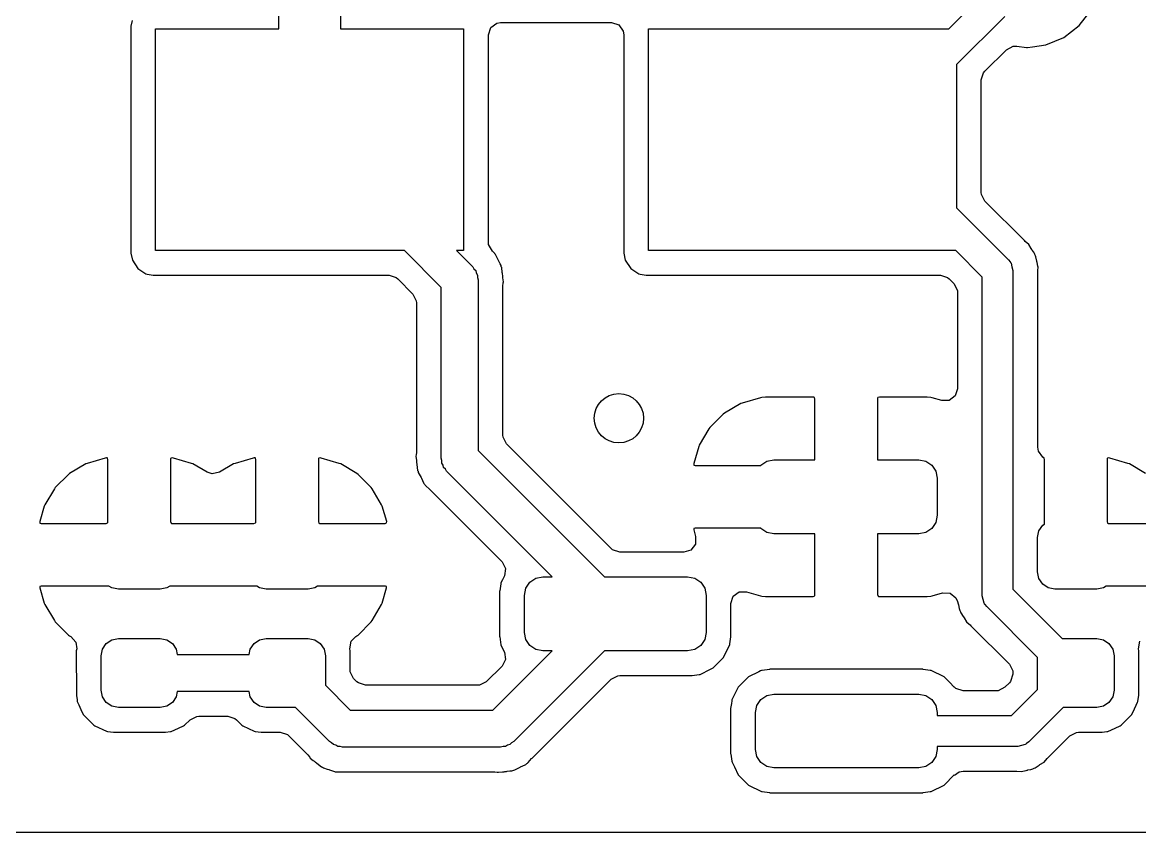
# Model space of a CAD drawing. Extents: x -27 to 355, y -108 to 35.
# Drawn here: x 234.65 to 243.72, y 12.63 to 19.2 of the extents above; entities that cross this region are included whole.
import ezdxf

# ---------------------------------------------------------------- set-up
doc = ezdxf.new("R2010")
doc.units = 0
doc.layers.add('BLACK', color=7, linetype='CONTINUOUS')

msp = doc.modelspace()

# ---------------------------------------------------------------- linework, layer by layer
at = {"layer": 'BLACK', "linetype": 'CONTINUOUS'}
for p, q in [((242.17, 19.147), (242.447, 19.4234)), ((236.732, 19.147), (236.732, 19.367)), ((237.232, 19.2634), (237.232, 19.147)), ((242.623, 19.2466), (242.232, 18.8557)), ((243.228, 19.1717), (243.325, 19.2972)), ((235.541, 19.2137), (235.532, 19.1667)), ((235.532, 19.1667), (235.532, 17.3273)), ((235.732, 17.347), (235.732, 19.147)), ((235.732, 19.147), (236.732, 19.147)), ((237.232, 19.147), (238.232, 19.147)), ((238.232, 19.147), (238.232, 17.347)), ((238.433, 19.0975), (238.452, 19.1557)), ((238.452, 19.1557), (238.501, 19.1917)), ((238.501, 19.1917), (238.532, 19.1965)), ((238.532, 19.1965), (239.433, 19.1965)), ((239.433, 19.1965), (239.491, 19.1776)), ((239.491, 19.1776), (239.527, 19.1281)), ((239.732, 17.347), (239.732, 19.147)), ((239.732, 19.147), (242.17, 19.147)), ((243.103, 19.0755), (243.228, 19.1717)), ((238.433, 17.4153), (238.433, 19.0975)), ((239.527, 19.1281), (239.532, 19.0975)), ((239.532, 19.0975), (239.532, 17.3273)), ((242.957, 19.015), (243.103, 19.0755)), ((242.462, 18.8017), (242.637, 18.9767)), ((242.637, 18.9767), (242.692, 19.0045)), ((242.692, 19.0045), (242.72, 19.0049)), ((242.72, 19.0049), (242.8, 18.9943)), ((242.8, 18.9943), (242.809, 18.9954)), ((242.809, 18.9954), (242.848, 19.0007)), ((242.848, 19.0007), (242.957, 19.015)), ((242.232, 18.8557), (242.232, 17.6941)), ((242.433, 18.7317), (242.452, 18.7899)), ((242.452, 18.7899), (242.462, 18.8017)), ((242.433, 17.8182), (242.433, 18.7317)), ((242.434, 17.8027), (242.433, 17.8182)), ((242.462, 17.7482), (242.434, 17.8027)), ((242.232, 17.6941), (242.654, 17.2728)), ((242.783, 17.4276), (242.462, 17.7482)), ((238.435, 17.396), (238.433, 17.4153)), ((242.789, 17.4218), (242.783, 17.4276)), ((242.819, 17.3968), (242.789, 17.4218)), ((235.532, 17.3273), (235.544, 17.2688)), ((237.751, 17.347), (235.732, 17.347)), ((238.05, 17.0479), (237.751, 17.347)), ((238.232, 17.347), (238.175, 17.347)), ((238.175, 17.347), (238.306, 17.2161)), ((238.465, 17.3426), (238.435, 17.396)), ((238.475, 17.3333), (238.465, 17.3426)), ((238.481, 17.3278), (238.475, 17.3333)), ((238.484, 17.3221), (238.481, 17.3278)), ((238.485, 17.3211), (238.484, 17.3221)), ((238.486, 17.3198), (238.485, 17.3211)), ((238.487, 17.3183), (238.486, 17.3198)), ((238.491, 17.3143), (238.487, 17.3183)), ((239.532, 17.3273), (239.544, 17.2688)), ((242.226, 17.347), (239.732, 17.347)), ((242.44, 17.1326), (242.226, 17.347)), ((242.838, 17.3632), (242.819, 17.3968)), ((242.843, 17.3559), (242.838, 17.3632)), ((242.847, 17.3503), (242.843, 17.3559)), ((242.858, 17.3344), (242.847, 17.3503)), ((242.865, 17.3241), (242.858, 17.3344)), ((242.867, 17.3157), (242.865, 17.3241)), ((235.544, 17.2688), (235.588, 17.2024)), ((238.493, 17.3087), (238.491, 17.3143)), ((238.511, 17.2713), (238.493, 17.3087)), ((238.493, 17.3087), (238.493, 17.3087)), ((238.514, 17.2671), (238.511, 17.2713)), ((238.529, 17.2385), (238.514, 17.2671)), ((238.536, 17.2251), (238.529, 17.2385)), ((239.544, 17.2688), (239.588, 17.2024)), ((242.654, 17.2728), (242.667, 17.2549)), ((242.667, 17.2549), (242.671, 17.2519)), ((242.671, 17.2519), (242.671, 17.2492)), ((242.671, 17.2492), (242.675, 17.244)), ((242.675, 17.244), (242.682, 17.2139)), ((242.87, 17.3104), (242.867, 17.3157)), ((242.872, 17.3049), (242.87, 17.3104)), ((242.876, 17.2974), (242.872, 17.3049)), ((242.883, 17.2599), (242.876, 17.2974)), ((242.883, 17.2592), (242.883, 17.2599)), ((242.885, 17.2507), (242.883, 17.2592)), ((242.893, 17.2216), (242.885, 17.2507)), ((235.588, 17.2024), (235.654, 17.1581)), ((235.654, 17.1581), (235.664, 17.1562)), ((235.664, 17.1562), (235.664, 17.1562)), ((235.664, 17.1562), (235.68, 17.153)), ((235.68, 17.153), (235.713, 17.1465)), ((235.713, 17.1465), (237.627, 17.1465)), ((237.627, 17.1465), (237.685, 17.1276)), ((238.306, 17.2161), (238.316, 17.199)), ((238.316, 17.199), (238.33, 17.185)), ((238.33, 17.185), (238.335, 17.1659)), ((238.335, 17.1659), (238.345, 17.1488)), ((238.345, 17.1488), (238.345, 17.1291)), ((238.537, 17.2175), (238.536, 17.2251)), ((238.538, 17.2161), (238.537, 17.2175)), ((238.541, 17.2091), (238.538, 17.2161)), ((238.546, 17.1702), (238.541, 17.2091)), ((238.547, 17.1617), (238.546, 17.1702)), ((238.548, 17.1571), (238.547, 17.1617)), ((238.55, 17.1432), (238.548, 17.1571)), ((238.55, 17.1431), (238.55, 17.1432)), ((238.55, 17.1391), (238.55, 17.1431)), ((238.55, 17.135), (238.55, 17.1391)), ((239.588, 17.2024), (239.654, 17.1581)), ((239.654, 17.1581), (239.664, 17.1562)), ((239.664, 17.1562), (239.664, 17.1562)), ((239.664, 17.1562), (239.68, 17.153)), ((239.68, 17.153), (239.713, 17.1465)), ((239.713, 17.1465), (242.102, 17.1465)), ((242.102, 17.1465), (242.16, 17.1276)), ((242.682, 17.2139), (242.69, 17.1844)), ((242.69, 17.1844), (242.69, 14.5994)), ((242.891, 17.1745), (242.892, 17.1863)), ((242.891, 17.1659), (242.891, 17.1745)), ((242.891, 15.751), (242.891, 17.1659)), ((242.892, 17.1863), (242.895, 17.2132)), ((242.895, 17.2132), (242.893, 17.2216)), ((242.893, 17.2216), (242.893, 17.2216)), ((237.685, 17.1276), (237.697, 17.1175)), ((237.697, 17.1175), (237.821, 16.9938)), ((238.05, 15.6625), (238.05, 17.0479)), ((238.345, 17.1291), (238.35, 17.11)), ((238.35, 17.11), (238.35, 15.7246)), ((238.551, 17.131), (238.55, 17.135)), ((238.55, 17.0621), (238.553, 17.0829)), ((238.55, 15.8487), (238.55, 17.0621)), ((238.551, 17.1251), (238.551, 17.131)), ((238.551, 17.131), (238.551, 17.131)), ((238.555, 17.0933), (238.551, 17.1251)), ((238.553, 17.0853), (238.555, 17.0933)), ((238.553, 17.0829), (238.553, 17.0853)), ((242.16, 17.1276), (242.172, 17.1175)), ((242.172, 17.1175), (242.211, 17.0786)), ((242.211, 17.0786), (242.239, 17.024)), ((242.44, 14.5476), (242.44, 17.1326)), ((237.821, 16.9938), (237.848, 16.9393)), ((242.239, 17.024), (242.24, 17.0086)), ((242.24, 17.0086), (242.24, 16.2256)), ((237.848, 16.9393), (237.849, 16.9238)), ((237.849, 16.9238), (237.849, 15.7104)), ((240.641, 16.1537), (240.493, 16.1104)), ((240.651, 16.1555), (240.641, 16.1537)), ((240.682, 16.1578), (240.651, 16.1555)), ((240.685, 16.158), (240.682, 16.1578)), ((241.075, 16.158), (240.685, 16.158)), ((241.079, 16.155), (241.075, 16.158)), ((241.083, 16.1423), (241.079, 16.155)), ((241.083, 15.65), (241.083, 16.1423)), ((241.594, 16.1539), (241.591, 16.1498)), ((241.591, 16.1498), (241.591, 15.65)), ((241.607, 16.158), (241.594, 16.1539)), ((241.99, 16.158), (241.607, 16.158)), ((241.993, 16.1578), (241.99, 16.158)), ((242.024, 16.1555), (241.993, 16.1578)), ((242.034, 16.1537), (242.024, 16.1555)), ((242.113, 16.1305), (242.034, 16.1537)), ((242.221, 16.1674), (242.172, 16.1314)), ((242.24, 16.2256), (242.221, 16.1674)), ((240.481, 16.1055), (240.349, 16.0272)), ((240.493, 16.1104), (240.481, 16.1055)), ((242.172, 16.1314), (242.113, 16.1305)), ((240.339, 16.0197), (240.23, 15.9109)), ((240.349, 16.0272), (240.339, 16.0197)), ((240.223, 15.9011), (240.144, 15.7688)), ((240.23, 15.9109), (240.223, 15.9011)), ((238.552, 15.8332), (238.55, 15.8487)), ((238.579, 15.7787), (238.552, 15.8332)), ((239.429, 14.9295), (238.579, 15.7787)), ((237.847, 15.6896), (237.845, 15.6792)), ((237.849, 15.7104), (237.847, 15.6896)), ((238.35, 15.7246), (239.375, 14.7)), ((240.14, 15.7574), (240.099, 15.6191)), ((240.144, 15.7688), (240.14, 15.7574)), ((242.896, 15.7204), (242.891, 15.751)), ((242.932, 15.6709), (242.896, 15.7204)), ((235.165, 15.6163), (235.035, 15.5393)), ((235.177, 15.6212), (235.165, 15.6163)), ((235.323, 15.6637), (235.177, 15.6212)), ((235.333, 15.6655), (235.323, 15.6637)), ((235.336, 15.6658), (235.333, 15.6655)), ((235.339, 15.6654), (235.336, 15.6658)), ((235.342, 15.6635), (235.339, 15.6654)), ((235.346, 15.6509), (235.342, 15.6635)), ((235.346, 15.1422), (235.346, 15.6509)), ((235.855, 15.6598), (235.854, 15.6568)), ((235.854, 15.6568), (235.854, 15.1497)), ((235.857, 15.6622), (235.855, 15.6598)), ((235.869, 15.6652), (235.857, 15.6622)), ((235.877, 15.6637), (235.869, 15.6652)), ((236.023, 15.6212), (235.877, 15.6637)), ((236.035, 15.6163), (236.023, 15.6212)), ((236.15, 15.5483), (236.035, 15.6163)), ((236.365, 15.6163), (236.25, 15.5483)), ((236.377, 15.6212), (236.365, 15.6163)), ((236.523, 15.6637), (236.377, 15.6212)), ((236.533, 15.6655), (236.523, 15.6637)), ((236.536, 15.6658), (236.533, 15.6655)), ((236.539, 15.6654), (236.536, 15.6658)), ((236.542, 15.6635), (236.539, 15.6654)), ((236.546, 15.6509), (236.542, 15.6635)), ((236.546, 15.1422), (236.546, 15.6509)), ((237.055, 15.6598), (237.054, 15.6568)), ((237.054, 15.6568), (237.054, 15.1497)), ((237.057, 15.6622), (237.055, 15.6598)), ((237.069, 15.6652), (237.057, 15.6622)), ((237.077, 15.6637), (237.069, 15.6652)), ((237.223, 15.6212), (237.077, 15.6637)), ((237.235, 15.6163), (237.223, 15.6212)), ((237.365, 15.5393), (237.235, 15.6163)), ((237.845, 15.6792), (237.847, 15.6613)), ((237.847, 15.6613), (237.849, 15.6474)), ((237.849, 15.6474), (237.849, 15.6415)), ((237.849, 15.6415), (237.849, 15.6415)), ((237.849, 15.6415), (237.849, 15.6375)), ((237.849, 15.6375), (237.849, 15.6334)), ((237.849, 15.6334), (237.85, 15.6294)), ((237.85, 15.6294), (237.85, 15.6293)), ((237.85, 15.6293), (237.852, 15.6154)), ((237.852, 15.6154), (237.853, 15.6108)), ((237.853, 15.6108), (237.859, 15.5634)), ((238.055, 15.6434), (238.05, 15.6625)), ((238.055, 15.6237), (238.055, 15.6434)), ((238.065, 15.6066), (238.055, 15.6237)), ((238.07, 15.5875), (238.065, 15.6066)), ((240.099, 15.6191), (240.1, 15.6071)), ((240.1, 15.6071), (240.11, 15.604)), ((240.11, 15.604), (240.643, 15.604)), ((240.643, 15.604), (240.644, 15.6061)), ((240.644, 15.6061), (240.693, 15.6386)), ((240.693, 15.6386), (240.75, 15.65)), ((240.75, 15.65), (241.083, 15.65)), ((241.591, 15.65), (241.925, 15.65)), ((241.925, 15.65), (241.982, 15.6386)), ((241.982, 15.6386), (242.031, 15.6061)), ((242.031, 15.6061), (242.064, 15.5574)), ((242.942, 15.6635), (242.932, 15.6709)), ((242.946, 15.6509), (242.942, 15.6635)), ((242.946, 15.129), (242.946, 15.6509)), ((243.455, 15.6598), (243.454, 15.6568)), ((243.454, 15.6568), (243.454, 15.1497)), ((243.457, 15.6622), (243.455, 15.6598)), ((243.469, 15.6652), (243.457, 15.6622)), ((243.477, 15.6637), (243.469, 15.6652)), ((243.623, 15.6212), (243.477, 15.6637)), ((243.635, 15.6163), (243.623, 15.6212)), ((243.765, 15.5393), (243.635, 15.6163)), ((235.025, 15.5317), (234.918, 15.4247)), ((235.035, 15.5393), (235.025, 15.5317)), ((236.191, 15.535), (236.15, 15.5483)), ((236.25, 15.5483), (236.191, 15.535)), ((237.375, 15.5317), (237.365, 15.5393)), ((237.482, 15.4247), (237.375, 15.5317)), ((237.859, 15.5634), (237.862, 15.5564)), ((237.862, 15.5564), (237.863, 15.555)), ((237.863, 15.555), (237.864, 15.5474)), ((237.864, 15.5474), (237.887, 15.5053)), ((237.887, 15.5053), (237.889, 15.5012)), ((238.084, 15.5735), (238.07, 15.5875)), ((238.094, 15.5564), (238.084, 15.5735)), ((238.95, 14.7), (238.094, 15.5564)), ((242.064, 15.5574), (242.075, 15.5)), ((234.911, 15.415), (234.834, 15.2848)), ((234.918, 15.4247), (234.911, 15.415)), ((237.489, 15.415), (237.482, 15.4247)), ((237.566, 15.2848), (237.489, 15.415)), ((237.889, 15.5012), (237.907, 15.4638)), ((237.907, 15.4638), (237.907, 15.4638)), ((237.907, 15.4638), (237.909, 15.4582)), ((237.909, 15.4582), (237.913, 15.4542)), ((237.913, 15.4542), (237.914, 15.4527)), ((237.914, 15.4527), (237.915, 15.4514)), ((237.915, 15.4514), (237.916, 15.4504)), ((237.916, 15.4504), (237.919, 15.4447)), ((237.919, 15.4447), (237.925, 15.4392)), ((237.925, 15.4392), (237.925, 15.4391)), ((237.925, 15.4391), (237.956, 15.4107)), ((242.075, 15.5), (242.075, 15.2)), ((237.956, 15.4107), (237.959, 15.408)), ((237.959, 15.408), (238.544, 14.823)), ((234.829, 15.2734), (234.793, 15.1491)), ((234.834, 15.2848), (234.829, 15.2734)), ((237.571, 15.2734), (237.566, 15.2848)), ((237.608, 15.1483), (237.571, 15.2734)), ((234.793, 15.1491), (234.793, 15.1371)), ((235.343, 15.1381), (235.346, 15.1422)), ((235.854, 15.1497), (235.858, 15.137)), ((236.543, 15.1381), (236.546, 15.1422)), ((237.054, 15.1497), (237.058, 15.137)), ((237.607, 15.1377), (237.608, 15.1483)), ((242.064, 15.1426), (242.031, 15.0939)), ((242.075, 15.2), (242.064, 15.1426)), ((243.454, 15.1497), (243.458, 15.137)), ((234.793, 15.1371), (234.803, 15.134)), ((234.803, 15.134), (235.33, 15.134)), ((235.33, 15.134), (235.343, 15.1381)), ((235.858, 15.137), (235.862, 15.134)), ((235.862, 15.134), (236.53, 15.134)), ((236.53, 15.134), (236.543, 15.1381)), ((237.058, 15.137), (237.062, 15.134)), ((237.062, 15.134), (237.596, 15.134)), ((237.596, 15.134), (237.607, 15.1377)), ((240.111, 15.096), (240.099, 15.0923)), ((240.099, 15.0923), (240.099, 15.0817)), ((240.099, 15.0817), (240.115, 15.0271)), ((240.643, 15.096), (240.111, 15.096)), ((240.644, 15.0939), (240.643, 15.096)), ((240.693, 15.0614), (240.644, 15.0939)), ((240.75, 15.05), (240.693, 15.0614)), ((241.982, 15.0614), (241.925, 15.05)), ((242.031, 15.0939), (241.982, 15.0614)), ((242.89, 15.02), (242.901, 15.0736)), ((242.901, 15.0736), (242.931, 15.119)), ((242.931, 15.119), (242.946, 15.129)), ((243.458, 15.137), (243.462, 15.134)), ((243.462, 15.134), (243.996, 15.134)), ((240.113, 14.966), (240.076, 14.9176)), ((240.115, 15.0271), (240.113, 14.966)), ((241.083, 15.05), (240.75, 15.05)), ((241.083, 14.5502), (241.083, 15.05)), ((241.925, 15.05), (241.591, 15.05)), ((241.591, 15.05), (241.591, 14.5577)), ((242.89, 14.74), (242.89, 15.02)), ((239.44, 14.9194), (239.429, 14.9295)), ((239.499, 14.9005), (239.44, 14.9194)), ((240.02, 14.9005), (239.499, 14.9005)), ((240.076, 14.9176), (240.02, 14.9005)), ((238.544, 14.823), (238.572, 14.7684)), ((238.563, 14.7095), (238.547, 14.6768)), ((238.572, 14.7684), (238.563, 14.7095)), ((238.769, 14.6561), (238.818, 14.6886)), ((238.818, 14.6886), (238.875, 14.7)), ((238.875, 14.7), (238.95, 14.7)), ((239.375, 14.7), (240.05, 14.7)), ((240.05, 14.7), (240.107, 14.6886)), ((240.107, 14.6886), (240.156, 14.6561)), ((242.901, 14.6864), (242.89, 14.74)), ((234.793, 14.6223), (234.792, 14.6117)), ((234.792, 14.6117), (234.829, 14.4866)), ((234.804, 14.626), (234.793, 14.6223)), ((235.353, 14.626), (234.804, 14.626)), ((235.376, 14.6107), (235.353, 14.626)), ((235.43, 14.6), (235.376, 14.6107)), ((235.77, 14.6), (235.43, 14.6)), ((235.824, 14.6107), (235.77, 14.6)), ((235.847, 14.626), (235.824, 14.6107)), ((236.553, 14.626), (235.847, 14.626)), ((236.576, 14.6107), (236.553, 14.626)), ((236.63, 14.6), (236.576, 14.6107)), ((236.97, 14.6), (236.63, 14.6)), ((237.024, 14.6107), (236.97, 14.6)), ((237.047, 14.626), (237.024, 14.6107)), ((237.597, 14.626), (237.047, 14.626)), ((237.571, 14.4866), (237.607, 14.6109)), ((237.607, 14.6229), (237.597, 14.626)), ((237.607, 14.6109), (237.607, 14.6229)), ((238.533, 14.6439), (238.525, 14.5877)), ((238.534, 14.6515), (238.533, 14.6439)), ((238.533, 14.6439), (238.533, 14.6439)), ((238.547, 14.6768), (238.534, 14.6515)), ((238.725, 14.55), (238.736, 14.6074)), ((238.736, 14.6074), (238.769, 14.6561)), ((240.156, 14.6561), (240.189, 14.6074)), ((240.189, 14.6074), (240.2, 14.55)), ((242.69, 14.5994), (243.09, 14.2)), ((242.931, 14.641), (242.901, 14.6864)), ((242.976, 14.6107), (242.931, 14.641)), ((243.03, 14.6), (242.976, 14.6107)), ((243.37, 14.6), (243.03, 14.6)), ((243.424, 14.6107), (243.37, 14.6)), ((243.447, 14.626), (243.424, 14.6107)), ((243.997, 14.626), (243.447, 14.626)), ((238.525, 14.5877), (238.524, 14.5832)), ((238.524, 14.5832), (238.524, 14.2168)), ((238.725, 14.25), (238.725, 14.55)), ((240.2, 14.55), (240.2, 14.25)), ((240.4, 14.4845), (240.419, 14.5427)), ((240.419, 14.5427), (240.469, 14.5786)), ((240.469, 14.5786), (240.527, 14.5795)), ((240.527, 14.5795), (240.641, 14.5463)), ((240.641, 14.5463), (240.651, 14.5445)), ((240.651, 14.5445), (240.682, 14.5422)), ((240.682, 14.5422), (240.685, 14.542)), ((240.685, 14.542), (241.068, 14.542)), ((241.068, 14.542), (241.081, 14.5461)), ((241.081, 14.5461), (241.083, 14.5502)), ((241.591, 14.5577), (241.596, 14.545)), ((241.596, 14.545), (241.6, 14.542)), ((241.6, 14.542), (241.99, 14.542)), ((241.99, 14.542), (241.993, 14.5422)), ((241.993, 14.5422), (242.024, 14.5445)), ((242.024, 14.5445), (242.034, 14.5463)), ((242.034, 14.5463), (242.118, 14.5708)), ((242.118, 14.5708), (242.179, 14.5688)), ((242.179, 14.5688), (242.227, 14.5313)), ((242.227, 14.5313), (242.241, 14.5013)), ((242.449, 14.518), (242.44, 14.5476)), ((242.456, 14.4879), (242.449, 14.518)), ((234.829, 14.4866), (234.834, 14.4752)), ((234.834, 14.4752), (234.911, 14.345)), ((237.489, 14.345), (237.566, 14.4752)), ((237.566, 14.4752), (237.571, 14.4866)), ((240.4, 14.2168), (240.4, 14.4845)), ((242.241, 14.5013), (242.246, 14.4812)), ((242.246, 14.4812), (242.248, 14.4728)), ((242.248, 14.4728), (242.253, 14.4433)), ((242.253, 14.4433), (242.255, 14.4345)), ((242.255, 14.4345), (242.259, 14.427)), ((242.259, 14.427), (242.261, 14.4216)), ((242.261, 14.4216), (242.264, 14.4163)), ((242.459, 14.4828), (242.456, 14.4879)), ((242.46, 14.4801), (242.459, 14.4828)), ((242.464, 14.477), (242.46, 14.4801)), ((242.477, 14.4592), (242.464, 14.477)), ((242.89, 14.0463), (242.477, 14.4592)), ((234.911, 14.345), (234.918, 14.3353)), ((234.918, 14.3353), (235.025, 14.2283)), ((237.375, 14.2283), (237.482, 14.3353)), ((237.482, 14.3353), (237.489, 14.345)), ((242.264, 14.4163), (242.266, 14.4079)), ((242.266, 14.4079), (242.286, 14.3789)), ((242.286, 14.3789), (242.288, 14.3761)), ((242.288, 14.3761), (242.293, 14.3688)), ((242.293, 14.3688), (242.312, 14.3351)), ((242.312, 14.3351), (242.335, 14.3164)), ((238.736, 14.1926), (238.725, 14.25)), ((240.2, 14.25), (240.189, 14.1926)), ((242.335, 14.3164), (242.342, 14.3102)), ((242.342, 14.3102), (242.348, 14.3043)), ((242.348, 14.3043), (242.661, 13.9922)), ((235.025, 14.2283), (235.035, 14.2207)), ((235.035, 14.2207), (235.044, 14.2154)), ((235.044, 14.2154), (235.084, 14.1695)), ((235.084, 14.1695), (235.092, 14.1173)), ((235.301, 14.1136), (235.331, 14.159)), ((235.331, 14.159), (235.376, 14.1893)), ((235.376, 14.1893), (235.43, 14.2)), ((235.43, 14.2), (235.77, 14.2)), ((235.77, 14.2), (235.824, 14.1893)), ((235.824, 14.1893), (235.869, 14.159)), ((235.869, 14.159), (235.899, 14.1136)), ((236.501, 14.1136), (236.531, 14.159)), ((236.531, 14.159), (236.576, 14.1893)), ((236.576, 14.1893), (236.63, 14.2)), ((236.63, 14.2), (236.97, 14.2)), ((236.97, 14.2), (237.024, 14.1893)), ((237.024, 14.1893), (237.069, 14.159)), ((237.069, 14.159), (237.099, 14.1136)), ((237.308, 14.1173), (237.319, 14.1774)), ((237.319, 14.1774), (237.356, 14.2154)), ((237.356, 14.2154), (237.365, 14.2207)), ((237.365, 14.2207), (237.375, 14.2283)), ((238.524, 14.2168), (238.525, 14.2132)), ((238.525, 14.2132), (238.525, 14.2132)), ((238.525, 14.2132), (238.531, 14.1695)), ((238.531, 14.1695), (238.535, 14.1479)), ((238.535, 14.1479), (238.538, 14.141)), ((238.769, 14.1439), (238.736, 14.1926)), ((240.189, 14.1926), (240.156, 14.1439)), ((240.339, 14.0436), (240.391, 14.1485)), ((240.391, 14.1485), (240.392, 14.1561)), ((240.392, 14.1561), (240.4, 14.2132)), ((240.392, 14.1561), (240.392, 14.1561)), ((240.4, 14.2132), (240.4, 14.2168)), ((240.4, 14.2132), (240.4, 14.2132)), ((243.09, 14.2), (243.37, 14.2)), ((243.37, 14.2), (243.424, 14.1893)), ((243.424, 14.1893), (243.469, 14.159)), ((243.469, 14.159), (243.499, 14.1136)), ((243.708, 14.1173), (243.719, 14.1774)), ((235.092, 14.1173), (235.089, 14.0999)), ((235.089, 14.0999), (235.09, 13.7401)), ((235.29, 14.06), (235.301, 14.1136)), ((235.29, 13.78), (235.29, 14.06)), ((235.899, 14.1136), (235.908, 14.07)), ((235.908, 14.07), (236.492, 14.07)), ((236.492, 14.07), (236.501, 14.1136)), ((237.099, 14.1136), (237.11, 14.06)), ((237.11, 14.06), (237.11, 13.8221)), ((237.31, 14.0999), (237.308, 14.1173)), ((237.31, 14.0967), (237.31, 14.0999)), ((237.31, 13.9462), (237.31, 14.0967)), ((238.47, 13.62), (238.95, 14.1)), ((238.538, 14.141), (238.538, 14.141)), ((238.538, 14.141), (238.563, 14.0907)), ((238.563, 14.0907), (238.571, 14.0301)), ((239.375, 14.1), (238.639, 13.3639)), ((238.818, 14.1114), (238.769, 14.1439)), ((238.875, 14.1), (238.818, 14.1114)), ((238.95, 14.1), (238.875, 14.1)), ((240.05, 14.1), (239.375, 14.1)), ((240.107, 14.1114), (240.05, 14.1)), ((240.156, 14.1439), (240.107, 14.1114)), ((243.499, 14.1136), (243.51, 14.06)), ((243.51, 14.06), (243.51, 13.78)), ((243.71, 14.0999), (243.708, 14.1173)), ((243.71, 13.7401), (243.71, 14.0999)), ((238.544, 13.977), (238.416, 13.8495)), ((238.571, 14.0301), (238.544, 13.977)), ((240.257, 13.9611), (240.339, 14.0436)), ((242.661, 13.9922), (242.688, 13.9377)), ((242.89, 13.7868), (242.89, 14.0463)), ((237.312, 13.9307), (237.31, 13.9462)), ((237.339, 13.8762), (237.312, 13.9307)), ((237.366, 13.8495), (237.339, 13.8762)), ((239.429, 13.8705), (239.483, 13.8983)), ((239.483, 13.8983), (239.499, 13.8995)), ((239.499, 13.8995), (240.083, 13.8995)), ((240.083, 13.8995), (240.087, 13.9)), ((240.087, 13.9), (240.144, 13.9085)), ((240.087, 13.9), (240.087, 13.9)), ((240.144, 13.9085), (240.145, 13.9085)), ((240.145, 13.9085), (240.152, 13.9096)), ((240.152, 13.9096), (240.178, 13.9222)), ((240.178, 13.9222), (240.208, 13.9372)), ((240.208, 13.9372), (240.257, 13.9611)), ((240.543, 13.8889), (240.461, 13.8064)), ((240.628, 13.9307), (240.543, 13.8889)), ((240.641, 13.937), (240.628, 13.9307)), ((240.648, 13.9404), (240.641, 13.937)), ((240.641, 13.937), (240.641, 13.937)), ((240.655, 13.9415), (240.648, 13.9404)), ((240.656, 13.9415), (240.655, 13.9415)), ((240.713, 13.95), (240.656, 13.9415)), ((240.717, 13.9505), (240.713, 13.95)), ((240.713, 13.95), (240.713, 13.95)), ((241.958, 13.9505), (240.717, 13.9505)), ((241.962, 13.95), (241.958, 13.9505)), ((242.019, 13.9416), (241.962, 13.95)), ((241.962, 13.95), (241.962, 13.95)), ((242.027, 13.9405), (242.019, 13.9416)), ((242.019, 13.9416), (242.019, 13.9416)), ((242.131, 13.8893), (242.027, 13.9405)), ((242.176, 13.8451), (242.131, 13.8893)), ((242.69, 13.9108), (242.671, 13.8527)), ((242.688, 13.9377), (242.689, 13.9222)), ((242.689, 13.9222), (242.69, 13.9108)), ((237.11, 13.8221), (237.312, 13.62)), ((237.378, 13.8394), (237.366, 13.8495)), ((237.436, 13.8205), (237.378, 13.8394)), ((238.346, 13.8205), (237.436, 13.8205)), ((238.362, 13.8217), (238.346, 13.8205)), ((238.416, 13.8495), (238.362, 13.8217)), ((238.787, 13.2288), (239.429, 13.8705)), ((240.461, 13.8064), (240.409, 13.7015)), ((242.214, 13.8069), (242.176, 13.8451)), ((242.227, 13.7944), (242.214, 13.8074)), ((242.214, 13.8074), (242.214, 13.8069)), ((242.286, 13.7755), (242.227, 13.7944)), ((242.624, 13.8045), (242.57, 13.7767)), ((242.661, 13.8408), (242.624, 13.8045)), ((242.671, 13.8527), (242.661, 13.8408)), ((242.678, 13.575), (242.89, 13.7868)), ((235.09, 13.7401), (235.09, 13.7369)), ((235.09, 13.7369), (235.09, 13.7369)), ((235.09, 13.7369), (235.095, 13.7015)), ((235.095, 13.7015), (235.096, 13.6905)), ((235.301, 13.7264), (235.29, 13.78)), ((235.331, 13.681), (235.301, 13.7264)), ((235.899, 13.7264), (235.869, 13.681)), ((235.908, 13.77), (235.899, 13.7264)), ((236.492, 13.77), (235.908, 13.77)), ((236.501, 13.7264), (236.492, 13.77)), ((236.531, 13.681), (236.501, 13.7264)), ((240.408, 13.6939), (240.405, 13.6729)), ((240.409, 13.7015), (240.408, 13.6939)), ((240.408, 13.6939), (240.408, 13.6939)), ((240.611, 13.6574), (240.644, 13.7061)), ((240.644, 13.7061), (240.693, 13.7386)), ((240.693, 13.7386), (240.75, 13.75)), ((240.75, 13.75), (241.925, 13.75)), ((241.925, 13.75), (241.982, 13.7386)), ((241.982, 13.7386), (242.031, 13.7061)), ((242.031, 13.7061), (242.064, 13.6574)), ((242.554, 13.7755), (242.286, 13.7755)), ((242.57, 13.7767), (242.554, 13.7755)), ((243.499, 13.7264), (243.469, 13.681)), ((243.51, 13.78), (243.499, 13.7264)), ((243.704, 13.6905), (243.71, 13.7401)), ((235.096, 13.6905), (235.109, 13.6621)), ((235.109, 13.6621), (235.135, 13.6064)), ((235.135, 13.6064), (235.147, 13.5817)), ((235.376, 13.6507), (235.331, 13.681)), ((235.43, 13.64), (235.376, 13.6507)), ((235.77, 13.64), (235.43, 13.64)), ((235.824, 13.6507), (235.77, 13.64)), ((235.869, 13.681), (235.824, 13.6507)), ((236.576, 13.6507), (236.531, 13.681)), ((236.63, 13.64), (236.576, 13.6507)), ((236.868, 13.64), (236.63, 13.64)), ((237.144, 13.3639), (236.868, 13.64)), ((237.312, 13.62), (238.47, 13.62)), ((240.405, 13.6729), (240.399, 13.6332)), ((240.399, 13.6332), (240.399, 13.2668)), ((240.6, 13.6), (240.611, 13.6574)), ((242.064, 13.6574), (242.075, 13.6)), ((243.097, 13.64), (242.818, 13.3616)), ((243.37, 13.64), (243.097, 13.64)), ((243.424, 13.6507), (243.37, 13.64)), ((243.469, 13.681), (243.424, 13.6507)), ((243.653, 13.5817), (243.665, 13.6064)), ((243.665, 13.6064), (243.701, 13.6836)), ((243.701, 13.6836), (243.704, 13.6905)), ((243.701, 13.6836), (243.701, 13.6836)), ((235.147, 13.5817), (235.232, 13.4968)), ((235.968, 13.4968), (236.012, 13.5405)), ((236.012, 13.5405), (236.067, 13.5683)), ((236.067, 13.5683), (236.082, 13.5695)), ((236.082, 13.5695), (236.318, 13.5695)), ((236.318, 13.5695), (236.376, 13.5506)), ((236.376, 13.5506), (236.388, 13.5405)), ((236.388, 13.5405), (236.432, 13.4968)), ((240.6, 13.3), (240.6, 13.6)), ((242.075, 13.6), (242.075, 13.575)), ((242.075, 13.575), (242.678, 13.575)), ((243.568, 13.4968), (243.653, 13.5817)), ((235.232, 13.4968), (235.24, 13.4931)), ((235.24, 13.4931), (235.24, 13.4931)), ((235.24, 13.4931), (235.333, 13.4497)), ((235.333, 13.4497), (235.341, 13.446)), ((235.341, 13.446), (235.39, 13.4395)), ((235.39, 13.4395), (235.6, 13.4395)), ((235.6, 13.4395), (235.81, 13.4395)), ((235.81, 13.4395), (235.813, 13.4399)), ((235.813, 13.4399), (235.852, 13.445)), ((235.813, 13.4399), (235.813, 13.4399)), ((235.852, 13.445), (235.859, 13.446)), ((235.852, 13.445), (235.852, 13.445)), ((235.859, 13.446), (235.919, 13.474)), ((235.919, 13.474), (235.96, 13.4931)), ((235.96, 13.4931), (235.968, 13.4968)), ((235.96, 13.4931), (235.96, 13.4931)), ((236.432, 13.4968), (236.44, 13.4931)), ((236.44, 13.4931), (236.44, 13.4931)), ((236.44, 13.4931), (236.533, 13.4497)), ((236.533, 13.4497), (236.541, 13.446)), ((236.541, 13.446), (236.59, 13.4395)), ((236.59, 13.4395), (236.744, 13.4395)), ((236.744, 13.4395), (236.802, 13.4206)), ((236.802, 13.4206), (236.814, 13.4105)), ((243.151, 13.4105), (243.205, 13.4383)), ((243.205, 13.4383), (243.221, 13.4395)), ((243.221, 13.4395), (243.393, 13.4395)), ((243.393, 13.4395), (243.41, 13.4395)), ((243.41, 13.4395), (243.413, 13.4399)), ((243.413, 13.4399), (243.452, 13.445)), ((243.413, 13.4399), (243.413, 13.4399)), ((243.452, 13.445), (243.459, 13.446)), ((243.452, 13.445), (243.452, 13.445)), ((243.459, 13.446), (243.519, 13.474)), ((243.519, 13.474), (243.56, 13.4931)), ((243.56, 13.4931), (243.568, 13.4968)), ((243.56, 13.4931), (243.56, 13.4931)), ((236.814, 13.4105), (236.968, 13.2561)), ((237.161, 13.3541), (237.144, 13.3639)), ((237.175, 13.3401), (237.161, 13.3541)), ((237.194, 13.335), (237.175, 13.3401)), ((237.211, 13.3251), (237.194, 13.335)), ((238.588, 13.335), (238.571, 13.3251)), ((238.607, 13.3401), (238.588, 13.335)), ((238.621, 13.3541), (238.607, 13.3401)), ((238.639, 13.3639), (238.621, 13.3541)), ((242.76, 13.3337), (242.73, 13.325)), ((242.79, 13.3401), (242.76, 13.3337)), ((242.795, 13.344), (242.79, 13.3401)), ((242.798, 13.3448), (242.795, 13.344)), ((242.801, 13.3483), (242.798, 13.3448)), ((242.818, 13.3616), (242.801, 13.3483)), ((242.973, 13.2329), (243.151, 13.4105)), ((236.968, 13.2561), (236.981, 13.2398)), ((236.981, 13.2398), (236.983, 13.2377)), ((237.231, 13.3251), (237.211, 13.3251)), ((237.25, 13.32), (237.231, 13.3251)), ((238.532, 13.32), (237.25, 13.32)), ((238.552, 13.3251), (238.532, 13.32)), ((238.571, 13.3251), (238.552, 13.3251)), ((240.399, 13.2668), (240.4, 13.2632)), ((240.4, 13.2632), (240.4, 13.2632)), ((240.4, 13.2632), (240.409, 13.2055)), ((240.611, 13.2426), (240.6, 13.3)), ((240.644, 13.1939), (240.611, 13.2426)), ((242.064, 13.2426), (242.031, 13.1939)), ((242.075, 13.3), (242.064, 13.2426)), ((242.73, 13.325), (242.075, 13.325)), ((242.075, 13.325), (242.075, 13.3)), ((236.983, 13.2377), (236.983, 13.2377)), ((236.983, 13.2377), (236.987, 13.2308)), ((236.987, 13.2308), (237.012, 13.211)), ((237.012, 13.211), (237.017, 13.2071)), ((237.017, 13.2071), (237.017, 13.2071)), ((237.017, 13.2071), (237.02, 13.2044)), ((237.02, 13.2044), (237.023, 13.2016)), ((237.023, 13.2016), (237.026, 13.1992)), ((237.026, 13.1992), (237.026, 13.1992)), ((237.026, 13.1992), (237.03, 13.1965)), ((237.03, 13.1965), (237.038, 13.191)), ((237.038, 13.191), (237.041, 13.1882)), ((237.041, 13.1882), (237.079, 13.1586)), ((237.079, 13.1586), (237.086, 13.156)), ((237.086, 13.156), (237.087, 13.1554)), ((237.087, 13.1554), (237.094, 13.1509)), ((237.094, 13.1509), (237.125, 13.1414)), ((238.648, 13.1338), (238.69, 13.1565)), ((238.69, 13.1565), (238.694, 13.1586)), ((238.694, 13.1586), (238.731, 13.1766)), ((238.731, 13.1766), (238.737, 13.1793)), ((238.731, 13.1766), (238.731, 13.1766)), ((238.737, 13.1793), (238.741, 13.1826)), ((238.741, 13.1826), (238.742, 13.1841)), ((238.742, 13.1841), (238.744, 13.1853)), ((238.744, 13.1853), (238.745, 13.1861)), ((238.745, 13.1861), (238.75, 13.1892)), ((238.75, 13.1892), (238.756, 13.1952)), ((238.756, 13.1952), (238.784, 13.226)), ((238.756, 13.1952), (238.756, 13.1952)), ((238.784, 13.226), (238.787, 13.2288)), ((240.409, 13.2055), (240.41, 13.1979)), ((240.41, 13.1979), (240.413, 13.191)), ((240.413, 13.191), (240.413, 13.191)), ((240.413, 13.191), (240.429, 13.1594)), ((240.429, 13.1594), (240.461, 13.0931)), ((240.693, 13.1614), (240.644, 13.1939)), ((240.75, 13.15), (240.693, 13.1614)), ((241.925, 13.15), (240.75, 13.15)), ((241.982, 13.1614), (241.925, 13.15)), ((242.031, 13.1939), (241.982, 13.1614)), ((242.856, 13.1457), (242.861, 13.1482)), ((242.861, 13.1482), (242.87, 13.1504)), ((242.87, 13.1504), (242.878, 13.1565)), ((242.878, 13.1565), (242.902, 13.1727)), ((242.902, 13.1727), (242.909, 13.1774)), ((242.909, 13.1774), (242.942, 13.1968)), ((242.942, 13.1968), (242.967, 13.2266)), ((242.967, 13.2266), (242.973, 13.2329)), ((237.125, 13.1414), (237.139, 13.1372)), ((237.139, 13.1372), (237.144, 13.1358)), ((237.144, 13.1358), (237.183, 13.122)), ((237.183, 13.122), (237.183, 13.122)), ((237.183, 13.122), (237.189, 13.1199)), ((237.189, 13.1199), (237.194, 13.1195)), ((237.194, 13.1195), (237.196, 13.1195)), ((237.196, 13.1195), (237.198, 13.1194)), ((237.198, 13.1194), (237.199, 13.1193)), ((237.199, 13.1193), (237.205, 13.1175)), ((237.205, 13.1175), (237.214, 13.1178)), ((237.214, 13.1178), (237.256, 13.1194)), ((237.256, 13.1194), (237.259, 13.1195)), ((237.259, 13.1195), (238.485, 13.1195)), ((238.485, 13.1195), (238.505, 13.1173)), ((238.505, 13.1173), (238.507, 13.117)), ((238.507, 13.117), (238.516, 13.115)), ((238.516, 13.115), (238.548, 13.1188)), ((238.548, 13.1188), (238.553, 13.1192)), ((238.553, 13.1192), (238.558, 13.1195)), ((238.553, 13.1192), (238.553, 13.1192)), ((238.558, 13.1195), (238.562, 13.1195)), ((238.562, 13.1195), (238.566, 13.1202)), ((238.566, 13.1202), (238.58, 13.1225)), ((238.566, 13.1202), (238.566, 13.1202)), ((238.58, 13.1225), (238.584, 13.1232)), ((238.584, 13.1232), (238.607, 13.1259)), ((238.607, 13.1259), (238.624, 13.1278)), ((238.624, 13.1278), (238.632, 13.1288)), ((238.624, 13.1278), (238.624, 13.1278)), ((238.632, 13.1288), (238.639, 13.1321)), ((238.639, 13.1321), (238.64, 13.1325)), ((238.64, 13.1325), (238.648, 13.1338)), ((240.461, 13.0931), (240.467, 13.0874)), ((240.467, 13.0874), (240.479, 13.0755)), ((240.479, 13.0755), (240.544, 13.0107)), ((242.132, 13.0111), (242.214, 13.0937)), ((242.214, 13.0937), (242.216, 13.0915)), ((242.216, 13.0915), (242.254, 13.1194)), ((242.254, 13.1194), (242.286, 13.1245)), ((242.286, 13.1245), (242.711, 13.1245)), ((242.711, 13.1245), (242.72, 13.1241)), ((242.72, 13.1241), (242.759, 13.1207)), ((242.759, 13.1207), (242.769, 13.1236)), ((242.769, 13.1236), (242.796, 13.1308)), ((242.796, 13.1308), (242.805, 13.1327)), ((242.805, 13.1327), (242.807, 13.133)), ((242.807, 13.133), (242.811, 13.1338)), ((242.811, 13.1338), (242.835, 13.1379)), ((242.835, 13.1379), (242.843, 13.1394)), ((242.835, 13.1379), (242.835, 13.1379)), ((242.843, 13.1394), (242.851, 13.1437)), ((242.851, 13.1437), (242.856, 13.1457)), ((240.544, 13.0107), (240.648, 12.9595)), ((242.027, 12.9596), (242.132, 13.0111)), ((240.648, 12.9595), (240.656, 12.9584)), ((240.656, 12.9584), (240.656, 12.9584)), ((240.656, 12.9584), (240.713, 12.95)), ((240.713, 12.95), (240.713, 12.95)), ((240.713, 12.95), (240.717, 12.9495)), ((240.717, 12.9495), (241.958, 12.9495)), ((241.958, 12.9495), (241.962, 12.95)), ((241.962, 12.95), (242.019, 12.9585)), ((241.962, 12.95), (241.962, 12.95)), ((242.019, 12.9585), (242.02, 12.9585)), ((242.02, 12.9585), (242.027, 12.9596)), ((257.872, 12.6255), (233.417, 12.6255))]:
    msp.add_line(p, q, dxfattribs=at)
at = {"layer": 'BLACK'}
msp.add_circle((239.492, 15.987), 0.2, dxfattribs=at)

doc.saveas('drawing.dxf')
